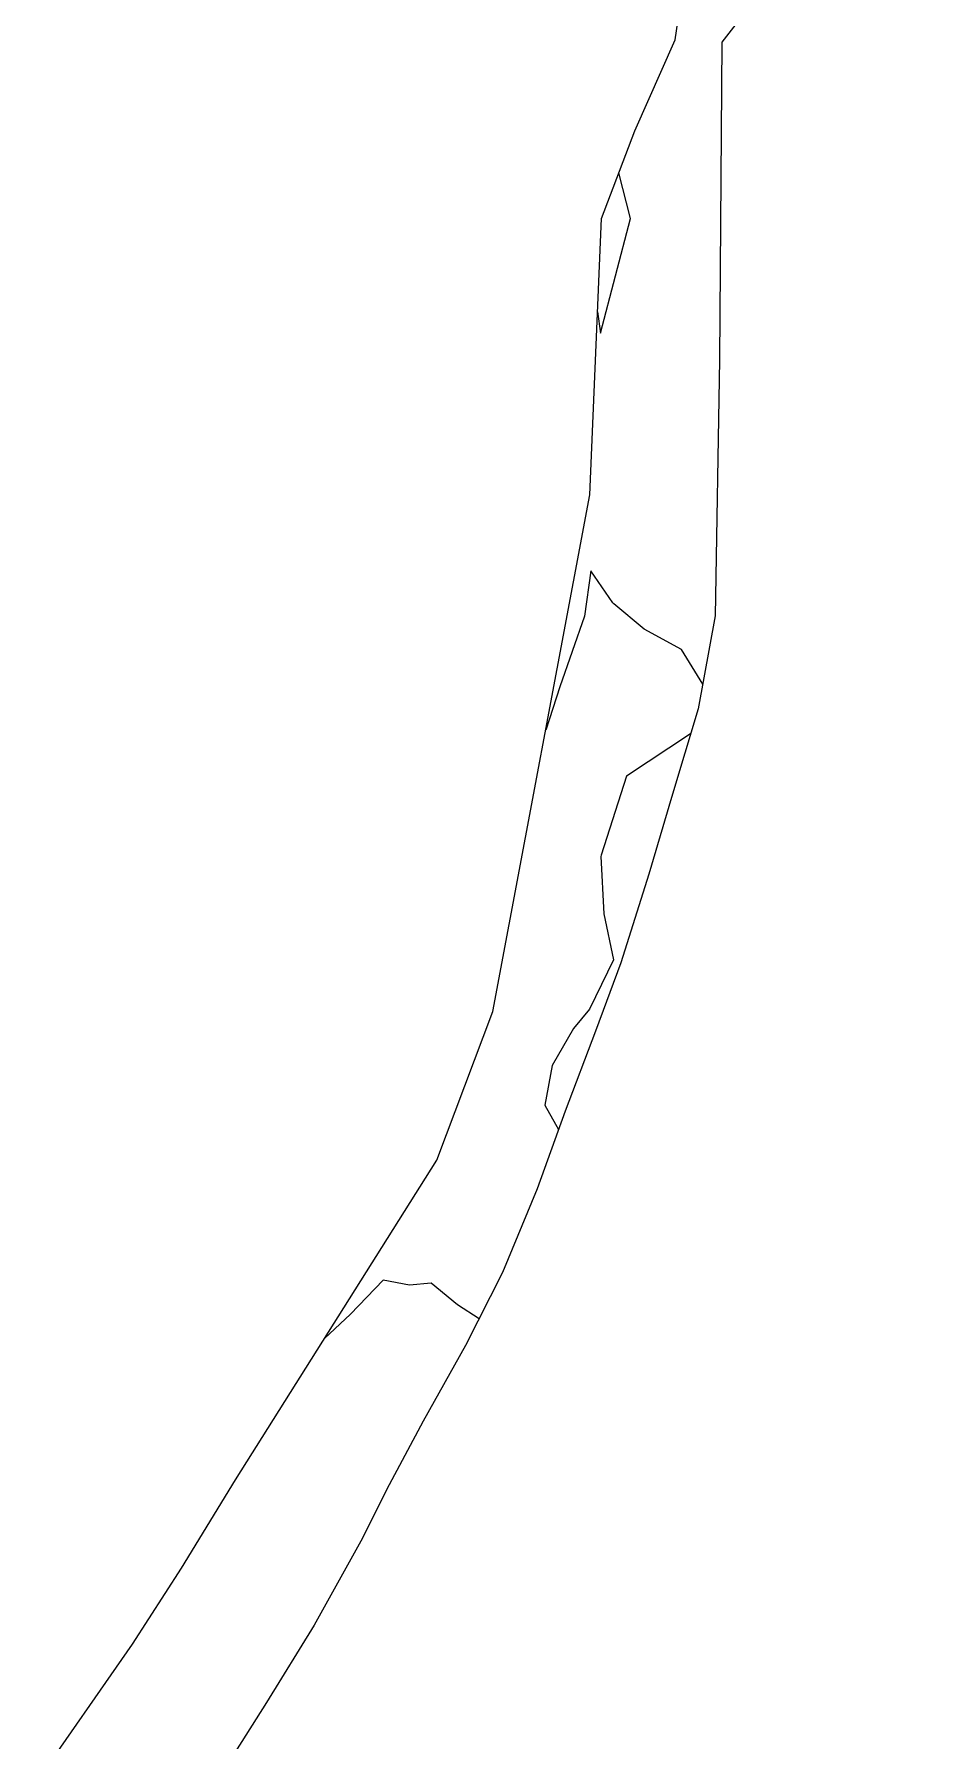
# Model space of a CAD drawing. Header units: metres. Extents: x 517023 to 519141, y 3924953 to 3927827.
# Drawn here: x 517943.8 to 518110.8, y 3926080.5 to 3926400.5 of the extents above; entities that cross this region are included whole.
import ezdxf

# ---------------------------------------------------------------- set-up
doc = ezdxf.new("R2010")
doc.units = ezdxf.units.M
doc.layers.add('C-TINN-BNDY', color=110, linetype='Continuous')
doc.layers.add('C-TOPO-MINR', color=8, linetype='Continuous')

msp = doc.modelspace()

# ---------------------------------------------------------------- linework, layer by layer
at = {"layer": 'C-TINN-BNDY', "color": 110, "linetype": 'Continuous', "lineweight": -3}
for points in [[(517943.77, 3926072.11, 1027.91), (517962.24, 3926098.64, 1029.28), (517971.44, 3926112.88, 1029.34), (517981.55, 3926129.45, 1029.22), (518019.31, 3926189.38, 1026.45), (518029.82, 3926217.2, 1027.39), (518047.99, 3926314.08, 1028.51), (518050.19, 3926365.87, 1027.74), (518056.41, 3926382.33, 1028.24), (518063.97, 3926399.42, 1028.55), (518075.79, 3926479.58, 1027.14)], [(518110.83, 3926448.01, 1031.12), (518072.72, 3926398.98, 1028.57), (518072.3, 3926339.42, 1028.83), (518071.52, 3926291.42, 1028.44), (518068.32, 3926273.96, 1027.84), (518063.28, 3926257.37, 1028.4), (518059.03, 3926242.98, 1028.45), (518053.78, 3926226.37, 1028.06), (518049.07, 3926213.57, 1028.11), (518043.37, 3926198.56, 1028.18), (518038.1, 3926183.97, 1027.41), (518031.64, 3926168.27, 1027.55), (518024.67, 3926154.64, 1028.26), (518016.71, 3926140.41, 1029), (518009.86, 3926127.58, 1029.31), (518005.35, 3926118.51, 1029.49), (517996.31, 3926102.17, 1029.7), (517987.38, 3926087.7, 1029.39), (517977.65, 3926072.38, 1028.82)]]:
    msp.add_polyline3d(points, dxfattribs=at)
at = {"layer": 'C-TOPO-MINR', "color": 8, "linetype": 'Continuous', "lineweight": -3, "elevation": 1028}
for points in [[(518049.45, 3926348.4), (518050.01, 3926344.4), (518055.61, 3926365.9), (518053.43, 3926374.43)], [(518069.17, 3926278.57), (518065.17, 3926285.08), (518058.19, 3926288.91), (518052.52, 3926293.65), (518052.29, 3926293.82), (518048.15, 3926299.83), (518046.98, 3926291.36), (518042.34, 3926278.07), (518039.71, 3926269.96)], [(518066.89, 3926269.26), (518054.89, 3926261.35), (518050.12, 3926246.52), (518050.05, 3926246.32), (518050.63, 3926235.51), (518052.43, 3926226.9), (518047.91, 3926217.64), (518044.94, 3926214.05), (518040.93, 3926207.11), (518039.53, 3926199.65), (518042.12, 3926195.09)], [(518027.22, 3926159.61), (518023.18, 3926162.22), (518018.21, 3926166.28), (518014.2, 3926165.91), (518009.21, 3926166.85), (518003.12, 3926160.51), (517998.23, 3926155.92)]]:
    msp.add_lwpolyline(points, dxfattribs=at)

doc.saveas('drawing.dxf')
